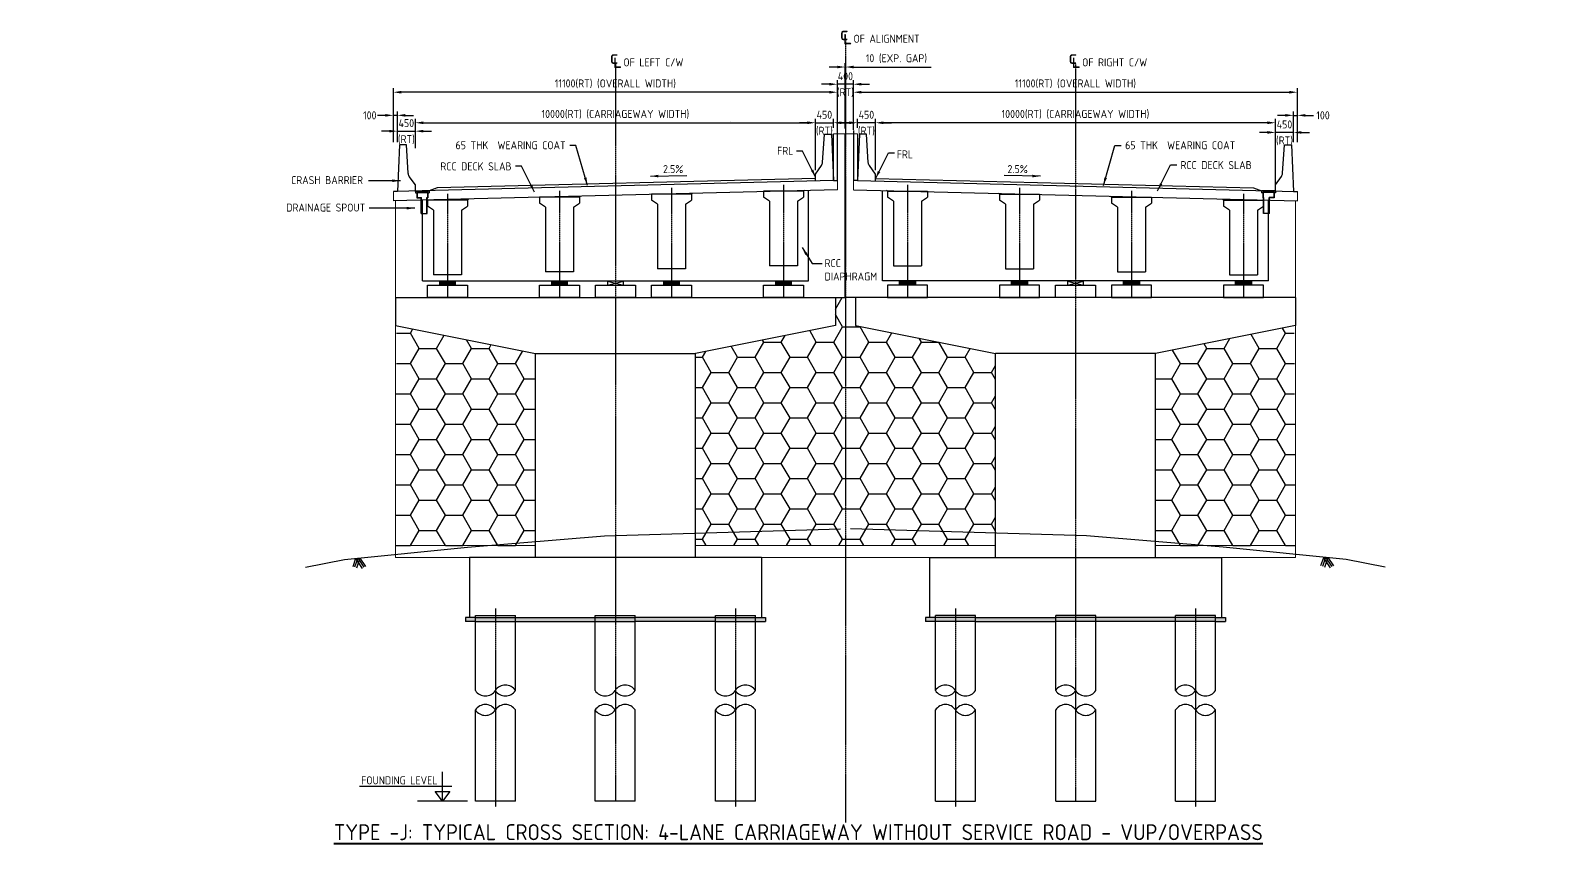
# Model space of a CAD drawing. Header units: millimetres. Extents: x 207528 to 778454, y -364692 to 101323.
# Drawn here: x 509714 to 547955, y -113046 to -92738 of the extents above; entities that cross this region are included whole.
import ezdxf

# ---------------------------------------------------------------- set-up
doc = ezdxf.new("R2010")
doc.units = ezdxf.units.MM
doc.linetypes.add('CENTER', pattern=[2, 1.25, -0.25, 0.25, -0.25])
doc.linetypes.add('DASHED', pattern=[19.05, 12.7, -6.35])
for name, color, linetype in [('CEN', 181, 'CENTER'), ('Dim', 253, 'Continuous'), ('Dimension', 253, 'Continuous'), ('hatch', 253, 'Continuous'), ('LVL', 3, 'Continuous'), ('Misc', 1, 'Continuous'), ('Structure Dashed', 7, 'DASHED'), ('Structure Main', 3, 'Continuous'), ('Structure Outer', 7, 'Continuous')]:
    doc.layers.add(name, color=color, linetype=linetype)
for name, color, linetype, lineweight in [('STRUCTURAL', 7, 'Continuous', 0), ('Structure', 7, 'Continuous', 30), ('Text large', 7, 'Continuous', 40), ('Text small', 1, 'Continuous', 20)]:
    doc.layers.add(name, color=color, linetype=linetype, lineweight=lineweight)
doc.styles.add('isocp 100', font='isocp.shx', dxfattribs={"height": 200})
doc.dimstyles.new('NH30A_100', dxfattribs={"dimscale": 100, "dimtxt": 2, "dimasz": 2, "dimexe": 1, "dimexo": 1, "dimgap": 1, "dimtad": 1, "dimdec": 0, "dimdsep": 46, "dimtxsty": 'isocp 100', "dimcen": 0.5, "dimclrd": 47, "dimclre": 47, "dimclrt": 1, "dimadec": 0, "dimazin": 0, "dimtfac": 1, "dimtdec": 0, "dimtmove": 0, "dimatfit": 3, "dimfxl": 1, "dimtolj": 1, "dimtzin": 0, "dimarcsym": 0})
pattern_1 = [(0, (517457.4, -105605.13), (656.25, 378.886), [437.5, -875]), (120, (517457.4, -105605.13), (-656.25, 378.886), [437.5, -875]), (60, (517457.4, -105605.13), (1e-06, 757.772), [-875, 437.5])]
pattern_2 = [(130, (649434.79, -194416.87), (-143.45204, -12.55043), [15, -165]), (185, (649434.79, -194416.87), (27.75027, 150.43843), [12, -132]), (79.5486, (649422.84, -194417.92), (-115.70188, 137.88791), [12.74804, -140.22842]), (133.8158, (649434.8, -194376.87), (-213.4482, -33.1038), [22.5, -247.5]), (83.3644, (649417, -194379.63), (-186.93254, 194.82357), [19.12206, -210.3426]), (188.8158, (649434.8, -194376.87), (-186.9324, 194.82372), [18, -198]), (159, (649414.79, -194386.87), (-119.38141, -80.52378), [15, -165]), (214, (649414.79, -194386.87), (-48.66307, 145.03001), [12, -132]), (108.5486, (649404.84, -194393.58), (-168.04453, 64.5061), [12.74804, -140.22842]), (142.5, (649434.79, -194416.87), (-2.431971, 66.57877), [0, -130.4, 0, -134, 0, -132.5]), (172.5, (649434.79, -194416.87), (-52.613907, 78.882342), [0, -76.4, 0, -127.4, 0, -50.5]), (212.5, (649479.39, -194416.87), (-106.764487, -4.510974), [0, -50, 0, -156, 0, -207]), (222.5, (649499.39, -194416.87), (-116.637234, 20.020996), [0, -65, 0, -103.6, 0, -147])]

# ---------------------------------------------------------------- blocks, each defined once
blk = doc.blocks.new('*D779')
at = {"layer": 'Defpoints', "color": 0, "transparency": 16777216}
for p in [(518782, -94277), (529882, -95284), (518782, -95627)]:
    blk.add_point(p, dxfattribs=at)
at = {"layer": 'Text small', "color": 47, "lineweight": -2, "transparency": 16777216}
for p, q in [((518782, -95527), (518782, -94177)), ((529682, -94277), (518982, -94277)), ((529882, -95184), (529882, -94177))]:
    blk.add_line(p, q, dxfattribs=at)
at = {"layer": 'Text small', "color": 47, "transparency": 16777216}
for points in [[(518982, -94244), (518982, -94311), (518782, -94277)], [(529682, -94244), (529682, -94311), (529882, -94277)]]:
    blk.add_solid(points, dxfattribs=at)
at = {"layer": 'Text small', "color": 1, "transparency": 16777216, "insert": (524332, -94067), "char_height": 200, "attachment_point": 5, "style": 'isocp 100'}
blk.add_mtext('\\A1;11100(RT) (OVERALL WIDTH)', dxfattribs=at)
blk = doc.blocks.new('*D780')
at = {"layer": 'Defpoints', "color": 0, "transparency": 16777216}
for p in [(519332, -95250), (518882, -95627), (519332, -95779)]:
    blk.add_point(p, dxfattribs=at)
at = {"layer": 'Text small', "color": 47, "lineweight": -2, "transparency": 16777216}
for p, q in [((518882, -95527), (518882, -95150)), ((519332, -95679), (519332, -95150)), ((518682, -95250), (518482, -95250)), ((518882, -95250), (519332, -95250)), ((519532, -95250), (519732, -95250))]:
    blk.add_line(p, q, dxfattribs=at)
at = {"layer": 'Text small', "color": 47, "transparency": 16777216}
for points in [[(518682, -95217), (518682, -95284), (518882, -95250)], [(519532, -95217), (519532, -95284), (519332, -95250)]]:
    blk.add_solid(points, dxfattribs=at)
at = {"layer": 'Text small', "color": 1, "transparency": 16777216, "char_height": 200, "attachment_point": 5, "style": 'isocp 100'}
for s, insert in [('\\A1;450', (519107, -95050)), ('\\A1;(RT)', (519107, -95460))]:
    blk.add_mtext(s, dxfattribs=dict(at, insert=insert))
blk = doc.blocks.new('*D781')
at = {"layer": 'Defpoints', "color": 0, "transparency": 16777216}
for p in [(529333, -95040), (519332, -95779), (529333, -96323)]:
    blk.add_point(p, dxfattribs=at)
at = {"layer": 'Text small', "color": 47, "lineweight": -2, "transparency": 16777216}
for p, q in [((519332, -95679), (519332, -94940)), ((519532, -95040), (529133, -95040)), ((529333, -96223), (529333, -94940))]:
    blk.add_line(p, q, dxfattribs=at)
at = {"layer": 'Text small', "color": 47, "transparency": 16777216}
for points in [[(519532, -95007), (519532, -95074), (519332, -95040)], [(529133, -95007), (529133, -95074), (529333, -95040)]]:
    blk.add_solid(points, dxfattribs=at)
at = {"layer": 'Text small', "color": 1, "transparency": 16777216, "insert": (524332, -94830), "char_height": 200, "attachment_point": 5, "style": 'isocp 100'}
blk.add_mtext('\\A1;10000(RT) (CARRIAGEWAY WIDTH)', dxfattribs=at)
blk = doc.blocks.new('*D782')
at = {"layer": 'Defpoints', "color": 0, "transparency": 16777216}
for p in [(529782, -95040), (529782, -95268), (529333, -96298)]:
    blk.add_point(p, dxfattribs=at)
at = {"layer": 'Text small', "color": 47, "lineweight": -2, "transparency": 16777216}
for p, q in [((529133, -95040), (528933, -95040)), ((529333, -96198), (529333, -94940)), ((529333, -95040), (529782, -95040)), ((529782, -95168), (529782, -94940)), ((529982, -95040), (530182, -95040))]:
    blk.add_line(p, q, dxfattribs=at)
at = {"layer": 'Text small', "color": 47, "transparency": 16777216}
for points in [[(529133, -95007), (529133, -95074), (529333, -95040)], [(529982, -95007), (529982, -95074), (529782, -95040)]]:
    blk.add_solid(points, dxfattribs=at)
at = {"layer": 'Text small', "color": 1, "transparency": 16777216, "char_height": 200, "attachment_point": 5, "style": 'isocp 100'}
for s, insert in [('\\A1;450', (529557, -94840)), ('\\A1;(RT)', (529557, -95250))]:
    blk.add_mtext(s, dxfattribs=dict(at, insert=insert))
blk = doc.blocks.new('HFHGHFGH')
at = {"color": 1}
for p, q in [((151681, 917410), (152030, 917410)), ((151715, 917410), (151715, 917396)), ((151723, 917410), (151723, 917242)), ((151754, 917410), (151754, 917376)), ((151770, 917410), (151770, 917376)), ((151801, 917410), (151801, 917376)), ((151817, 917410), (151817, 917376)), ((151847, 917410), (151847, 917376)), ((151863, 917410), (151863, 917376)), ((151894, 917410), (151894, 917376)), ((151910, 917410), (151910, 917376)), ((151941, 917410), (151941, 917376)), ((151957, 917410), (151957, 917376)), ((151987, 917410), (151987, 917242)), ((152030, 917410), (152030, 917359)), ((151681, 917396), (151681, 917359)), ((151681, 917396), (151715, 917396)), ((151681, 917359), (151715, 917359)), ((151715, 917359), (151715, 917234)), ((151715, 917234), (151829, 917234)), ((151723, 917367), (151987, 917367)), ((151723, 917242), (151810, 917242)), ((151754, 917376), (151770, 917376)), ((151801, 917376), (151817, 917376)), ((151810, 917242), (151837, 917242)), ((151829, 916840), (151829, 917234)), ((151837, 916840), (151837, 917242)), ((151847, 917376), (151863, 917376)), ((151894, 917376), (151910, 917376)), ((151941, 917376), (151957, 917376)), ((151970, 916840), (151970, 917242)), ((151970, 917242), (151987, 917242)), ((151978, 917234), (151995, 917234)), ((151978, 916840), (151978, 917234)), ((151995, 917359), (151995, 917234)), ((151995, 917359), (152030, 917359)), ((151829, 916840), (151978, 916840))]:
    blk.add_line(p, q, dxfattribs=at)
blk = doc.blocks.new('*D775')
at = {"layer": 'Defpoints', "color": 0, "transparency": 16777216}
for p in [(529882, -94077), (529882, -95318), (530282, -95318)]:
    blk.add_point(p, dxfattribs=at)
at = {"layer": 'Text small', "color": 47, "lineweight": -2, "transparency": 16777216}
for p, q in [((529882, -95218), (529882, -93977)), ((530282, -95218), (530282, -93977)), ((529682, -94077), (529482, -94077)), ((530282, -94077), (529882, -94077)), ((530482, -94077), (530682, -94077))]:
    blk.add_line(p, q, dxfattribs=at)
at = {"layer": 'Text small', "color": 47, "transparency": 16777216}
for points in [[(529682, -94044), (529682, -94111), (529882, -94077)], [(530482, -94044), (530482, -94111), (530282, -94077)]]:
    blk.add_solid(points, dxfattribs=at)
at = {"layer": 'Text small', "color": 1, "transparency": 16777216, "char_height": 200, "attachment_point": 5, "style": 'isocp 100'}
for s, insert in [('\\A1;400', (530082, -93877)), ('\\A1;(RT)', (530082, -94287))]:
    blk.add_mtext(s, dxfattribs=dict(at, insert=insert))
blk = doc.blocks.new('*D776')
at = {"layer": 'Defpoints', "color": 0, "transparency": 16777216}
for p in [(530087, -93648), (530077, -95284), (530087, -95284)]:
    blk.add_point(p, dxfattribs=at)
at = {"layer": 'Dim', "color": 47, "lineweight": -2, "transparency": 16777216}
for p, q in [((529877, -93648), (529677, -93648)), ((530077, -95184), (530077, -93548)), ((530077, -93648), (530087, -93648)), ((530087, -95184), (530087, -93548)), ((530287, -93648), (532227, -93648))]:
    blk.add_line(p, q, dxfattribs=at)
at = {"layer": 'Dim', "color": 47, "transparency": 16777216}
for points in [[(529877, -93614), (529877, -93681), (530077, -93648)], [(530287, -93614), (530287, -93681), (530087, -93648)]]:
    blk.add_solid(points, dxfattribs=at)
at = {"layer": 'Dim', "color": 1, "transparency": 16777216, "insert": (531357, -93438), "char_height": 200, "width": 159266.94, "attachment_point": 5, "style": 'isocp 100'}
blk.add_mtext('\\A1;10 (EXP. GAP)', dxfattribs=at)
blk = doc.blocks.new('GRD')
at = {"layer": 'Structure'}
for p, q in [((112852, 216703), (111852, 216703)), ((111852, 216703), (111852, 216553)), ((112002, 216453), (111852, 216553)), ((112002, 216453), (112002, 214838)), ((112702, 216453), (112852, 216553)), ((112702, 216453), (112702, 214838)), ((112852, 216703), (112878, 216729)), ((112852, 216703), (112852, 216553)), ((112702, 214838), (112002, 214838))]:
    blk.add_line(p, q, dxfattribs=at)
blk = doc.blocks.new('*D777')
at = {"layer": 'Defpoints', "color": 0, "transparency": 16777216}
for p in [(541382, -94277), (530282, -95284), (541382, -95627)]:
    blk.add_point(p, dxfattribs=at)
at = {"layer": 'Text small', "color": 47, "lineweight": -2, "transparency": 16777216}
for p, q in [((530282, -95184), (530282, -94177)), ((530482, -94277), (541182, -94277)), ((541382, -95527), (541382, -94177))]:
    blk.add_line(p, q, dxfattribs=at)
at = {"layer": 'Text small', "color": 47, "transparency": 16777216}
for points in [[(530482, -94244), (530482, -94311), (530282, -94277)], [(541182, -94244), (541182, -94311), (541382, -94277)]]:
    blk.add_solid(points, dxfattribs=at)
at = {"layer": 'Text small', "color": 1, "transparency": 16777216, "insert": (535832, -94067), "char_height": 200, "attachment_point": 5, "style": 'isocp 100'}
blk.add_mtext('\\A1;11100(RT) (OVERALL WIDTH)', dxfattribs=at)
blk = doc.blocks.new('*D778')
at = {"layer": 'Defpoints', "color": 0, "transparency": 16777216}
for p in [(530832, -95040), (530832, -96323), (540833, -96717)]:
    blk.add_point(p, dxfattribs=at)
at = {"layer": 'Text small', "color": 47, "lineweight": -2, "transparency": 16777216}
for p, q in [((530832, -96223), (530832, -94940)), ((540633, -95040), (531032, -95040)), ((540833, -96617), (540833, -94940))]:
    blk.add_line(p, q, dxfattribs=at)
at = {"layer": 'Text small', "color": 47, "transparency": 16777216}
for points in [[(531032, -95007), (531032, -95074), (530832, -95040)], [(540633, -95007), (540633, -95074), (540833, -95040)]]:
    blk.add_solid(points, dxfattribs=at)
at = {"layer": 'Text small', "color": 1, "transparency": 16777216, "insert": (535832, -94830), "char_height": 200, "attachment_point": 5, "style": 'isocp 100'}
blk.add_mtext('\\A1;10000(RT) (CARRIAGEWAY WIDTH)', dxfattribs=at)
blk = doc.blocks.new('*D774')
at = {"layer": 'Defpoints', "color": 0, "transparency": 16777216}
for p in [(518782, -94855), (518782, -95595), (518882, -95595)]:
    blk.add_point(p, dxfattribs=at)
at = {"layer": 'Text small', "color": 47, "lineweight": -2, "transparency": 16777216}
for p, q in [((518782, -95495), (518782, -94755)), ((518882, -95495), (518882, -94755)), ((518582, -94855), (518382, -94855)), ((518882, -94855), (518782, -94855)), ((519082, -94855), (519282, -94855))]:
    blk.add_line(p, q, dxfattribs=at)
at = {"layer": 'Text small', "color": 47, "transparency": 16777216}
for points in [[(518582, -94822), (518582, -94888), (518782, -94855)], [(519082, -94822), (519082, -94888), (518882, -94855)]]:
    blk.add_solid(points, dxfattribs=at)
at = {"layer": 'Text small', "color": 1, "transparency": 16777216, "insert": (517907, -94855), "char_height": 200, "attachment_point": 5, "style": 'isocp 100'}
blk.add_mtext('\\A1;     100', dxfattribs=at)
blk = doc.blocks.new('*D771')
at = {"layer": 'Defpoints', "color": 0, "transparency": 16777216}
for p in [(530382, -95040), (530382, -95268), (530832, -96298)]:
    blk.add_point(p, dxfattribs=at)
at = {"layer": 'Text small', "color": 47, "lineweight": -2, "transparency": 16777216}
for p, q in [((530182, -95040), (529982, -95040)), ((530382, -95168), (530382, -94940)), ((530832, -95040), (530382, -95040)), ((530832, -96198), (530832, -94940)), ((531032, -95040), (531232, -95040))]:
    blk.add_line(p, q, dxfattribs=at)
at = {"layer": 'Text small', "color": 47, "transparency": 16777216}
for points in [[(530182, -95007), (530182, -95074), (530382, -95040)], [(531032, -95007), (531032, -95074), (530832, -95040)]]:
    blk.add_solid(points, dxfattribs=at)
at = {"layer": 'Text small', "color": 1, "transparency": 16777216, "char_height": 200, "attachment_point": 5, "style": 'isocp 100'}
for s, insert in [('\\A1;450', (530607, -94840)), ('\\A1;(RT)', (530607, -95250))]:
    blk.add_mtext(s, dxfattribs=dict(at, insert=insert))
blk = doc.blocks.new('*D772')
at = {"layer": 'Defpoints', "color": 0, "transparency": 16777216}
for p in [(540833, -95282), (540833, -95779), (541283, -95627)]:
    blk.add_point(p, dxfattribs=at)
at = {"layer": 'Text small', "color": 47, "lineweight": -2, "transparency": 16777216}
for p, q in [((540833, -95679), (540833, -95182)), ((541283, -95527), (541283, -95182)), ((540633, -95282), (540433, -95282)), ((541283, -95282), (540833, -95282)), ((541483, -95282), (541683, -95282))]:
    blk.add_line(p, q, dxfattribs=at)
at = {"layer": 'Text small', "color": 47, "transparency": 16777216}
for points in [[(540633, -95248), (540633, -95315), (540833, -95282)], [(541483, -95248), (541483, -95315), (541283, -95282)]]:
    blk.add_solid(points, dxfattribs=at)
at = {"layer": 'Text small', "color": 1, "transparency": 16777216, "char_height": 200, "attachment_point": 5, "style": 'isocp 100'}
for s, insert in [('\\A1;450', (541058, -95082)), ('\\A1;(RT)', (541058, -95492))]:
    blk.add_mtext(s, dxfattribs=dict(at, insert=insert))
blk = doc.blocks.new('*D773')
at = {"layer": 'Defpoints', "color": 0, "transparency": 16777216}
for p in [(541382, -94855), (541283, -95595), (541382, -95595)]:
    blk.add_point(p, dxfattribs=at)
at = {"layer": 'Text small', "color": 47, "lineweight": -2, "transparency": 16777216}
for p, q in [((541283, -95495), (541283, -94755)), ((541382, -95495), (541382, -94755)), ((541083, -94855), (540883, -94855)), ((541283, -94855), (541382, -94855)), ((541582, -94855), (541782, -94855))]:
    blk.add_line(p, q, dxfattribs=at)
at = {"layer": 'Text small', "color": 47, "transparency": 16777216}
for points in [[(541083, -94822), (541083, -94888), (541283, -94855)], [(541582, -94822), (541582, -94888), (541382, -94855)]]:
    blk.add_solid(points, dxfattribs=at)
at = {"layer": 'Text small', "color": 1, "transparency": 16777216, "insert": (541736, -94855), "char_height": 200, "attachment_point": 5, "style": 'isocp 100'}
blk.add_mtext('\\A1;     100', dxfattribs=at)

msp = doc.modelspace()

# ---------------------------------------------------------------- hatches: boundary and pattern name
at = {"layer": 'Dim'}
h = msp.add_hatch(dxfattribs=at)
h.set_pattern_fill('AR-CONC', color=256, scale=20, style=0)
h.set_pattern_definition(pattern_2)
h.paths.add_polyline_path([(527832.4, -107405.1), (527982.4, -107405.1), (528082.4, -107405.1), (528082.4, -107505.1), (527832.4, -107505.1)])
h.paths.add_polyline_path([(527332.4, -107405.1), (527832.4, -107405.1), (527832.4, -107505.1), (527332.4, -107505.1)])
h.paths.add_polyline_path([(526832.4, -107405.1), (527332.4, -107405.1), (527332.4, -107505.1), (526832.4, -107505.1)])
h.paths.add_polyline_path([(524825, -107405.1), (526832.4, -107405.1), (526832.4, -107505.1), (524825, -107505.1)])
h.paths.add_polyline_path([(524332.4, -107405.1), (524825, -107405.1), (524825, -107505.1), (524332.4, -107505.1)])
h.paths.add_polyline_path([(523825, -107405.1), (524332.4, -107405.1), (524332.4, -107505.1), (523825, -107505.1)])
h.paths.add_polyline_path([(521832.4, -107405.1), (523825, -107405.1), (523825, -107505.1), (521832.4, -107505.1)])
h.paths.add_polyline_path([(521332.4, -107405.1), (521832.4, -107405.1), (521832.4, -107505.1), (521332.4, -107505.1)])
h.paths.add_polyline_path([(520832.4, -107405.1), (521332.4, -107405.1), (521332.4, -107505.1), (520832.4, -107505.1)])
h.paths.add_polyline_path([(520582.4, -107405.1), (520832.4, -107405.1), (520832.4, -107505.1), (520582.4, -107505.1)])
h = msp.add_hatch(dxfattribs=at)
h.set_pattern_fill('AR-CONC', color=256, scale=20, style=0)
h.set_pattern_definition(pattern_2)
h.paths.add_polyline_path([(532332.4, -107405.1), (532182.4, -107405.1), (532082.4, -107405.1), (532082.4, -107505.1), (532332.4, -107505.1)])
h.paths.add_polyline_path([(532832.4, -107405.1), (532332.4, -107405.1), (532332.4, -107505.1), (532832.4, -107505.1)])
h.paths.add_polyline_path([(533332.4, -107405.1), (532832.4, -107405.1), (532832.4, -107505.1), (533332.4, -107505.1)])
h.paths.add_polyline_path([(535339.9, -107405.1), (533332.4, -107405.1), (533332.4, -107505.1), (535339.9, -107505.1)])
h.paths.add_polyline_path([(535832.4, -107405.1), (535339.9, -107405.1), (535339.9, -107505.1), (535832.4, -107505.1)])
h.paths.add_polyline_path([(536339.9, -107405.1), (535832.4, -107405.1), (535832.4, -107505.1), (536339.9, -107505.1)])
h.paths.add_polyline_path([(538332.4, -107405.1), (536339.9, -107405.1), (536339.9, -107505.1), (538332.4, -107505.1)])
h.paths.add_polyline_path([(538832.4, -107405.1), (538332.4, -107405.1), (538332.4, -107505.1), (538832.4, -107505.1)])
h.paths.add_polyline_path([(539332.4, -107405.1), (538832.4, -107405.1), (538832.4, -107505.1), (539332.4, -107505.1)])
h.paths.add_polyline_path([(539582.4, -107405.1), (539332.4, -107405.1), (539332.4, -107505.1), (539582.4, -107505.1)])
at = {"layer": 'hatch'}
for points in [[(520332.4, -99000.1), (519932.4, -99000.1), (519932.4, -99100.1), (520332.4, -99100.1)], [(523132.4, -99000.1), (522732.4, -99000.1), (522732.4, -99100.1), (523132.4, -99100.1)], [(525932.4, -99000.1), (525532.4, -99000.1), (525532.4, -99100.1), (525932.4, -99100.1)], [(528732.4, -99000.1), (528332.4, -99000.1), (528332.4, -99100.1), (528732.4, -99100.1)], [(531432.4, -99000.1), (531832.4, -99000.1), (531832.4, -99100.1), (531432.4, -99100.1)], [(534232.4, -99000.1), (534632.4, -99000.1), (534632.4, -99100.1), (534232.4, -99100.1)], [(537032.4, -99000.1), (537432.4, -99000.1), (537432.4, -99100.1), (537032.4, -99100.1)], [(539832.4, -99000.1), (540232.4, -99000.1), (540232.4, -99100.1), (539832.4, -99100.1)]]:
    msp.add_hatch(color=256, dxfattribs=at).paths.add_polyline_path(points)
at = {"layer": 'hatch', "true_color": 0x636466}
h = msp.add_hatch(dxfattribs=at)
h.set_pattern_fill('HONEY', color=251, scale=3500)
h.set_pattern_definition([(0, (416480.02, -313455.6), (656.25, 378.8861), [437.5, -875]), (120, (416480.02, -313455.6), (-656.25, 378.8861), [437.5, -875]), (60, (416480.02, -313455.6), (1e-13, 757.7722), [-875, 437.5])])
h.paths.add_polyline_path([(530082.4, -99405.1), (529832.4, -99405.1), (529832.4, -100105.1), (526332.4, -100805.1), (526332.4, -105605.1), (530082.4, -105605.1)])
h.paths.add_polyline_path([(533832.4, -100805.1), (530332.4, -100105.1), (530332.4, -99405.1), (530082.4, -99405.1), (530082.4, -105605.1), (533832.4, -105605.1)])
h = msp.add_hatch(dxfattribs=at)
h.set_pattern_fill('HONEY', color=251, scale=3500)
h.set_pattern_definition(pattern_1)
h.paths.add_polyline_path([(519965.4, -103641.8), (521765.4, -103641.8)], flags=16)
h.paths.add_polyline_path([(518866.1, -100111.9), (518832.4, -105605.1), (522332.4, -105605.1), (522332.4, -100805.1)])
h = msp.add_hatch(dxfattribs=at)
h.set_pattern_fill('HONEY', color=251, scale=3500)
h.set_pattern_definition(pattern_1)
h.paths.add_polyline_path([(540199.4, -103641.8), (538399.4, -103641.8)], flags=16)
h.paths.add_polyline_path([(541298.8, -100111.9), (541332.4, -105605.1), (537832.4, -105605.1), (537832.4, -100805.1)])

# ---------------------------------------------------------------- linework, layer by layer
for p, q in [((529157.4, -98993.6), (529157.4, -96732)), ((531007.4, -98993.6), (531007.4, -96732)), ((519507.4, -98993.6), (519507.4, -96973.3)), ((540657.4, -98993.6), (540657.4, -96973.3)), ((520635.3, -111987), (519388.7, -111987))]:
    msp.add_line(p, q)
for points in [[(519507.4, -98993.6), (529157.4, -98993.6)], [(540657.4, -98993.6), (531007.4, -98993.6)]]:
    msp.add_lwpolyline(points)
at = {"layer": 'CEN', "color": 1, "linetype": 'CENTER', "ltscale": 5}
for p, q in [((530082.4, -92995.2), (530082.4, -112526.1)), ((524332.4, -93580.2), (524332.4, -111987)), ((535832.4, -93571.7), (535832.4, -111987))]:
    msp.add_line(p, q, dxfattribs=at)
at = {"layer": 'CEN', "linetype": 'CENTER', "ltscale": 5}
for p, q in [((522932.4, -96742.6), (522932.4, -99405.1)), ((525732.4, -96667.6), (525732.4, -99405.1)), ((528532.4, -96592.6), (528532.4, -99405.1)), ((531632.4, -96592.6), (531632.4, -99405.1)), ((534432.4, -96667.6), (534432.4, -99405.1)), ((537232.4, -96742.6), (537232.4, -99405.1)), ((520132.4, -96817.6), (520132.4, -99405.1)), ((540032.4, -96817.6), (540032.4, -99405.1)), ((521332.4, -107178.6), (521332.4, -112130.9)), ((527332.4, -107178.6), (527332.4, -112130.9)), ((532832.4, -107178.6), (532832.4, -112130.9)), ((538832.4, -107178.6), (538832.4, -112130.9))]:
    msp.add_line(p, q, dxfattribs=at)
at = {"layer": 'Dim'}
for p, q in [((529882.4, -96486.3), (529882.4, -95143)), ((530282.4, -95230.4), (530282.4, -96486.3))]:
    msp.add_line(p, q, dxfattribs=at)
for points in [[(517890.7, -105920.3), (517815, -106148.2)], [(517945.6, -105922.1), (517862.2, -106173.3)], [(517890.7, -105920.3), (518044.2, -106148.3)], [(517945.6, -105922.1), (518085.3, -106129.7)], [(542030.2, -105908.8), (541962.3, -106113.4)], [(542085.4, -105901.2), (542009.7, -106129.1)], [(542030.2, -105908.8), (542197.4, -106157.1)], [(542140.3, -105903), (542056.9, -106154.2)], [(542085.4, -105901.2), (542238.9, -106129.2)], [(542140.3, -105903), (542280, -106110.6)], [(517835.5, -105927.9), (517767.6, -106132.5)], [(517835.5, -105927.9), (518002.7, -106176.2)]]:
    msp.add_lwpolyline(points, dxfattribs=at)
at = {"layer": 'Dimension', "linetype": 'Continuous', "ltscale": 10, "flags": 128}
for points in [[(516588.3, -106145.9), (517563.8, -105953.4), (520639.9, -105641.8), (524057, -105358.8), (529958.3, -105184.4)], [(543576.5, -106145.9), (542601, -105953.4), (539524.9, -105641.8), (536107.8, -105358.8), (530206.6, -105184.4)]]:
    msp.add_lwpolyline(points, dxfattribs=at)
at = {"layer": 'LVL', "linetype": 'Continuous', "ltscale": 100}
for p, q in [((520012, -111987), (520012, -111256.7)), ((520245.5, -111620.9), (517938.3, -111620.9))]:
    msp.add_line(p, q, dxfattribs=at)
msp.add_lwpolyline([(520012, -111987), (519828.8, -111753.7), (520195.2, -111753.7)], close=True, dxfattribs=at)
msp.add_solid([(520195.2, -111753.7), (520012, -111987), (519828.8, -111753.7), (520195.2, -111753.7)], dxfattribs=at)
at = {"layer": 'Misc'}
for centre, start, end in [((521082.4, -109064.4), 212.94616, 327.05384), ((521582.4, -109388.4), 32.94616, 147.05384), ((521582.4, -109064.4), 212.94616, 327.05384), ((524075, -109064.4), 212.94616, 327.05384), ((524575, -109388.4), 32.94616, 147.05384), ((524575, -109064.4), 212.94616, 327.05384), ((527082.4, -109064.4), 212.94616, 327.05384), ((527582.4, -109388.4), 32.94616, 147.05384), ((527582.4, -109064.4), 212.94616, 327.05384), ((532582.4, -109388.4), 32.94616, 147.05384), ((532582.4, -109064.4), 212.94616, 327.05384), ((533082.4, -109064.4), 212.94616, 327.05384), ((535589.9, -109388.4), 32.94616, 147.05384), ((535589.9, -109064.4), 212.94616, 327.05384), ((536089.9, -109064.4), 212.94616, 327.05384), ((538582.4, -109388.4), 32.94616, 147.05384), ((538582.4, -109064.4), 212.94616, 327.05384), ((539082.4, -109064.4), 212.94616, 327.05384), ((521082.4, -109874.8), 32.94616, 147.05384), ((521082.4, -109550.8), 212.94616, 327.05384), ((521582.4, -109874.8), 32.94616, 147.05384), ((524075, -109874.8), 32.94616, 147.05384), ((524075, -109550.8), 212.94616, 327.05384), ((524575, -109874.8), 32.94616, 147.05384), ((527082.4, -109874.8), 32.94616, 147.05384), ((527082.4, -109550.8), 212.94616, 327.05384), ((527582.4, -109874.8), 32.94616, 147.05384), ((532582.4, -109874.8), 32.94616, 147.05384), ((533082.4, -109874.8), 32.94616, 147.05384), ((533082.4, -109550.8), 212.94616, 327.05384), ((535589.9, -109874.8), 32.94616, 147.05384), ((536089.9, -109874.8), 32.94616, 147.05384), ((536089.9, -109550.8), 212.94616, 327.05384), ((538582.4, -109874.8), 32.94616, 147.05384), ((539082.4, -109874.8), 32.94616, 147.05384), ((539082.4, -109550.8), 212.94616, 327.05384)]:
    msp.add_arc(centre, 297.9, start, end, dxfattribs=at)
at = {"layer": 'STRUCTURAL'}
for p, q in [((529882.4, -96486.3), (529882.4, -96715.1)), ((530282.4, -96486.3), (530282.4, -96715.1)), ((518782.4, -96760.1), (518782.4, -96991.4)), ((518832.4, -96990.1), (518836.5, -105905.1)), ((541332.4, -96988.9), (541332.4, -105905.1)), ((541382.4, -96760.1), (541382.4, -96990.1)), ((518832.4, -105605.1), (522332.4, -105605.1)), ((518832.4, -105905.1), (522332.4, -105905.1)), ((530082.4, -105605.1), (526332.4, -105605.1)), ((526332.4, -105905.1), (530082.4, -105905.1)), ((530082.4, -105605.1), (533832.4, -105605.1)), ((533832.4, -105905.1), (530082.4, -105905.1)), ((541332.4, -105605.1), (537832.4, -105605.1)), ((541332.4, -105905.1), (537832.4, -105905.1))]:
    msp.add_line(p, q, dxfattribs=at)
at = {"layer": 'Structure'}
for p, q in [((527207.4, -95008.3), (527212.4, -95008.3)), ((527212.4, -95008.3), (527207.4, -95008.3)), ((529882.4, -96713.9), (518782.4, -96991.4)), ((529782.4, -96486.3), (518832.4, -96760.1)), ((529332.5, -96432.5), (519881.4, -96668.8)), ((530282.4, -96713.9), (541382.4, -96990.1)), ((530382.4, -96486.3), (541332.4, -96760.1)), ((530832.3, -96432.5), (540283.4, -96668.8)), ((524132.4, -99000.1), (524532.4, -99100.1)), ((524132.4, -99100.1), (524532.4, -99000.1)), ((535632.4, -99000.1), (536032.4, -99100.1)), ((535632.4, -99100.1), (536032.4, -99000.1)), ((518832.4, -99405.1), (529832.4, -99405.1)), ((541332.4, -99405.1), (530332.4, -99405.1))]:
    msp.add_line(p, q, dxfattribs=at)
for points in [[(519332, -96760.1), (519332, -96595.1), (519181, -96379.3, -0.1368849), (519154.3, -96303.3), (519107, -95595.1), (518932, -95595.1), (518882, -96760.1), (518782, -96760.1)], [(529332.4, -96486.3), (529332.4, -96321.3), (529483.4, -96105.6, 0.1368849), (529510.2, -96029.6), (529557.4, -95321.3), (529732.4, -95321.3), (529782.4, -96486.3), (529882.4, -96486.3)], [(530832.4, -96486.3), (530832.4, -96321.3), (530681.4, -96105.6, -0.1368849), (530654.6, -96029.6), (530607.4, -95321.3), (530432.4, -95321.3), (530382.4, -96486.3), (530282.4, -96486.3)], [(540832.8, -96760.1), (540832.8, -96595.1), (540983.8, -96379.3, 0.1368849), (541010.6, -96303.3), (541057.8, -95595.1), (541232.8, -95595.1), (541282.8, -96760.1), (541382.8, -96760.1)]]:
    msp.add_lwpolyline(points, format="xyb", dxfattribs=at)
for points in [[(520332.4, -99000.1), (519932.4, -99000.1), (519932.4, -99100.1), (520332.4, -99100.1)], [(523132.4, -99000.1), (522732.4, -99000.1), (522732.4, -99100.1), (523132.4, -99100.1)], [(524532.4, -99000.1), (524132.4, -99000.1), (524132.4, -99100.1), (524532.4, -99100.1)], [(525932.4, -99000.1), (525532.4, -99000.1), (525532.4, -99100.1), (525932.4, -99100.1)], [(528732.4, -99000.1), (528332.4, -99000.1), (528332.4, -99100.1), (528732.4, -99100.1)], [(531432.4, -99000.1), (531832.4, -99000.1), (531832.4, -99100.1), (531432.4, -99100.1)], [(534232.4, -99000.1), (534632.4, -99000.1), (534632.4, -99100.1), (534232.4, -99100.1)], [(536032.4, -99000.1), (535632.4, -99000.1), (535632.4, -99100.1), (536032.4, -99100.1)], [(537032.4, -99000.1), (537432.4, -99000.1), (537432.4, -99100.1), (537032.4, -99100.1)], [(539832.4, -99000.1), (540232.4, -99000.1), (540232.4, -99100.1), (539832.4, -99100.1)], [(520632.4, -99405.1), (519632.4, -99405.1), (519632.4, -99100.1), (520632.4, -99100.1)], [(523432.4, -99405.1), (522432.4, -99405.1), (522432.4, -99100.1), (523432.4, -99100.1)], [(524832.4, -99405.1), (523832.4, -99405.1), (523832.4, -99100.1), (524832.4, -99100.1)], [(526232.4, -99405.1), (525232.4, -99405.1), (525232.4, -99100.1), (526232.4, -99100.1)], [(529032.4, -99405.1), (528032.4, -99405.1), (528032.4, -99100.1), (529032.4, -99100.1)], [(531132.4, -99405.1), (532132.4, -99405.1), (532132.4, -99100.1), (531132.4, -99100.1)], [(533932.4, -99405.1), (534932.4, -99405.1), (534932.4, -99100.1), (533932.4, -99100.1)], [(536332.4, -99405.1), (535332.4, -99405.1), (535332.4, -99100.1), (536332.4, -99100.1)], [(536732.4, -99405.1), (537732.4, -99405.1), (537732.4, -99100.1), (536732.4, -99100.1)], [(539532.4, -99405.1), (540532.4, -99405.1), (540532.4, -99100.1), (539532.4, -99100.1)]]:
    msp.add_lwpolyline(points, close=True, dxfattribs=at)
at = {"layer": 'Structure Dashed'}
for p, q in [((520832.4, -107405.1), (521832.4, -107405.1)), ((523825, -107405.1), (524825, -107405.1)), ((526832.4, -107405.1), (527832.4, -107405.1)), ((533332.4, -107405.1), (532332.4, -107405.1)), ((536339.9, -107405.1), (535339.9, -107405.1)), ((539332.4, -107405.1), (538332.4, -107405.1)), ((520832.4, -107505.1), (521832.4, -107505.1)), ((523825, -107505.1), (524825, -107505.1)), ((526832.4, -107505.1), (527832.4, -107505.1)), ((533332.4, -107505.1), (532332.4, -107505.1)), ((536339.9, -107505.1), (535339.9, -107505.1)), ((539332.4, -107505.1), (538332.4, -107505.1))]:
    msp.add_line(p, q, dxfattribs=at)
at = {"layer": 'Structure Main'}
for p, q in [((529782.4, -96486.3), (529782.4, -95317.9)), ((530077.4, -99405.1), (530077.4, -95317.9)), ((530087.4, -99405.1), (530087.4, -95317.9)), ((530382.4, -95317.9), (530382.4, -96486.3)), ((518832.4, -99405.1), (529832.4, -99405.1)), ((518832.4, -99405.1), (518832.4, -100105.1)), ((529832.4, -99405.1), (529832.4, -100105.1)), ((529832.4, -99405.1), (530077.4, -99405.1)), ((530332.4, -99405.1), (530087.4, -99405.1)), ((541332.4, -99405.1), (530332.4, -99405.1)), ((530332.4, -99405.1), (530332.4, -100105.1)), ((541332.4, -99405.1), (541332.4, -100105.1)), ((518832.4, -100105.1), (522332.4, -100805.1)), ((529832.4, -100105.1), (526332.4, -100805.1)), ((530332.4, -100105.1), (533832.4, -100805.1)), ((541332.4, -100105.1), (537832.4, -100805.1)), ((522332.4, -100805.1), (526332.4, -100805.1)), ((522332.4, -105905.1), (522332.4, -100805.1)), ((526332.4, -105905.1), (526332.4, -100805.1)), ((537832.4, -100805.1), (533832.4, -100805.1)), ((533832.4, -105905.1), (533832.4, -100805.1)), ((537832.4, -105905.1), (537832.4, -100805.1)), ((527982.4, -105905.1), (520682.4, -105905.1)), ((520682.4, -105905.1), (520682.4, -107405.1)), ((527982.4, -105905.1), (527982.4, -107405.1)), ((532182.4, -105905.1), (539482.4, -105905.1)), ((532182.4, -105905.1), (532182.4, -107405.1)), ((539482.4, -105905.1), (539482.4, -107405.1)), ((520832.4, -107405.1), (520582.4, -107405.1)), ((520582.4, -107405.1), (520582.4, -107505.1)), ((520832.4, -107405.1), (520682.4, -107405.1)), ((520832.4, -109226.4), (520832.4, -107355.1)), ((520832.4, -107355.1), (521832.4, -107355.1)), ((521832.4, -109226.4), (521832.4, -107355.1)), ((521832.4, -107405.1), (523825, -107405.1)), ((521832.4, -107405.1), (523825, -107405.1)), ((523825, -109226.4), (523825, -107355.1)), ((523825, -107355.1), (524825, -107355.1)), ((524825, -109226.4), (524825, -107355.1)), ((526832.4, -107405.1), (524825, -107405.1)), ((526832.4, -107405.1), (524825, -107405.1)), ((526832.4, -109226.4), (526832.4, -107355.1)), ((526832.4, -107355.1), (527832.4, -107355.1)), ((527832.4, -109226.4), (527832.4, -107355.1)), ((527832.4, -107405.1), (528082.4, -107405.1)), ((527832.4, -107405.1), (527982.4, -107405.1)), ((528082.4, -107405.1), (528082.4, -107505.1)), ((532332.4, -107405.1), (532082.4, -107405.1)), ((532082.4, -107405.1), (532082.4, -107505.1)), ((532332.4, -107405.1), (532182.4, -107405.1)), ((532332.4, -109226.4), (532332.4, -107355.1)), ((533332.4, -107355.1), (532332.4, -107355.1)), ((533332.4, -109226.4), (533332.4, -107355.1)), ((533332.4, -107405.1), (535339.9, -107405.1)), ((533332.4, -107405.1), (535339.9, -107405.1)), ((535339.9, -109226.4), (535339.9, -107355.1)), ((536339.9, -107355.1), (535339.9, -107355.1)), ((536339.9, -109226.4), (536339.9, -107355.1)), ((538332.4, -107405.1), (536339.9, -107405.1)), ((538332.4, -107405.1), (536339.9, -107405.1)), ((538332.4, -109226.4), (538332.4, -107355.1)), ((539332.4, -107355.1), (538332.4, -107355.1)), ((539332.4, -109226.4), (539332.4, -107355.1)), ((539332.4, -107405.1), (539582.4, -107405.1)), ((539332.4, -107405.1), (539482.4, -107405.1)), ((539582.4, -107405.1), (539582.4, -107505.1)), ((520832.4, -107505.1), (520582.4, -107505.1)), ((521832.4, -107505.1), (523825, -107505.1)), ((526832.4, -107505.1), (524825, -107505.1)), ((527832.4, -107505.1), (528082.4, -107505.1)), ((532332.4, -107505.1), (532082.4, -107505.1)), ((533332.4, -107505.1), (535339.9, -107505.1)), ((538332.4, -107505.1), (536339.9, -107505.1)), ((539332.4, -107505.1), (539582.4, -107505.1)), ((520832.4, -111987), (520832.4, -109712.8)), ((521832.4, -111987), (521832.4, -109712.8)), ((523825, -111987), (523825, -109712.8)), ((524825, -111987), (524825, -109712.8)), ((526832.4, -111987), (526832.4, -109712.8)), ((527832.4, -111987), (527832.4, -109712.8)), ((532332.4, -111987), (532332.4, -109712.8)), ((533332.4, -111987), (533332.4, -109712.8)), ((535339.9, -111987), (535339.9, -109712.8)), ((536339.9, -111987), (536339.9, -109712.8)), ((538332.4, -111987), (538332.4, -109712.8)), ((539332.4, -111987), (539332.4, -109712.8)), ((521832.4, -111987), (520832.4, -111987)), ((524825, -111987), (523825, -111987)), ((527832.4, -111987), (526832.4, -111987)), ((532332.4, -111987), (533332.4, -111987)), ((535339.9, -111987), (536339.9, -111987)), ((538332.4, -111987), (539332.4, -111987))]:
    msp.add_line(p, q, dxfattribs=at)
at = {"layer": 'Structure Outer'}
for p, q in [((519881.4, -96668.8), (519681.4, -96738.8)), ((540283.4, -96668.8), (540483.4, -96738.8))]:
    msp.add_line(p, q, dxfattribs=at)
at = {"layer": 'Text small'}
for p, q in [((529782.4, -95317.9), (530077.4, -95317.9)), ((530382.4, -95317.9), (530087.4, -95317.9))]:
    msp.add_line(p, q, dxfattribs=at)

# ---------------------------------------------------------------- block references
at = {"layer": 'Dim'}
for name, p in [('HFHGHFGH', (367651.4, -1014148.5)), ('GRD', (416180, -313455.6)), ('GRD', (407780, -313680.6)), ('GRD', (410580, -313605.6)), ('GRD', (413380, -313530.6))]:
    msp.add_blockref(name, p, dxfattribs=at)
at = {"layer": 'Dim', "xscale": -1}
for name, p in [('GRD', (643984.8, -313455.6)), ('HFHGHFGH', (692513.4, -1014148.5)), ('GRD', (646784.8, -313530.6)), ('GRD', (649584.8, -313605.6)), ('GRD', (652384.8, -313680.6))]:
    msp.add_blockref(name, p, dxfattribs=at)

# ---------------------------------------------------------------- texts
at = {"layer": 'Text large', "insert": (528905.8, -112766.5), "char_height": 400, "width": 27635.335, "attachment_point": 5, "style": 'isocp 100'}
msp.add_mtext('{\\LTYPE -J: TYPICAL CROSS SECTION: 4-LANE CARRIAGEWAY WITHOUT SERVICE ROAD - VUP/OVERPASS}', dxfattribs=at)
at = {"layer": 'Text small', "char_height": 200, "style": 'isocp 100'}
for s, insert, width, attachment_point in [('{\\H2x;\\C1;℄\\H0.5x; }OF ALIGNMENT', (529942.7, -92641.2), 5400.783, 1), ('{\\H2x;\\C1;℄\\H0.5x; }OF LEFT C/W', (524190.9, -93230.9), 5400.783, 1), ('{\\H2x;\\C1;℄\\H0.5x; }OF RIGHT C/W', (537626.8, -93230.9), 5400.783, 3), ('65 THK  WEARING COAT', (520335.7, -95502.2), 3117.532, 1), ('65 THK  WEARING COAT', (539829.1, -95502.2), 3117.532, 3), ('FRL ', (528375.1, -95641.2), 2336.362, 1), ('FRL ', (531772.6, -95730.2), 2336.362, 3), ('RCC DECK SLAB', (519956.1, -96029.4), 2336.362, 1), ('2.5%', (526031, -96098.1), 2336.362, 3), ('2.5%', (534133.8, -96098.1), 2336.362, 1), ('RCC DECK SLAB', (540240.2, -95997.6), 2336.362, 3), ('CRASH BARRIER', (516226.7, -96374), 2336.362, 1), ('DRAINAGE SPOUT', (518081.2, -97058.9), 2336.362, 3), ('\\pxql;RCC\\PDIAPHRAGM', (529562.1, -98448.6), 2336.362, 1), ('FOUNDING LEVEL\\P ', (517979.2, -111371), 2168.394, 1)]:
    msp.add_mtext(s, dxfattribs=dict(at, insert=insert, width=width, attachment_point=attachment_point))

# ---------------------------------------------------------------- dimensions: what is measured, and where the dimension line sits
at = {"layer": 'Dim'}
dim = msp.add_linear_dim(base=(530087.4, -93647.6), p1=(530077.4, -95283.5), p2=(530087.4, -95283.5), text='<> (EXP. GAP)', dimstyle='NH30A_100', dxfattribs=at)
dim.commit()
dim.dimension.update_dxf_attribs({"geometry": '*D776', "text_midpoint": (531357.4, -93437.6)})
at = {"layer": 'Text small'}
for base, p1, p2, text, picture, middle in [((518782.4, -94277.3), (529882.4, -95283.5), (518782.4, -95627.3), '<>(RT) (OVERALL WIDTH)', '*D779', (524332.4, -94067.3)), ((529332.5, -95040.2), (519332.3, -95778.6), (529332.5, -96323.3), '<>(RT) (CARRIAGEWAY WIDTH)', '*D781', (524332.4, -94830.2))]:
    dim = msp.add_linear_dim(base=base, p1=p1, p2=p2, text=text, dimstyle='NH30A_100', dxfattribs=at)
    dim.commit()
    dim.dimension.update_dxf_attribs({"geometry": picture, "text_midpoint": middle})
for base, p1, p2, text, picture, middle in [((541382.4, -94277.3), (530282.4, -95283.5), (541382.4, -95627.3), '<>(RT) (OVERALL WIDTH)', '*D777', (535832.4, -94067.3)), ((530832.3, -95040.2), (540832.5, -96716.9), (530832.3, -96323.3), '<>(RT) (CARRIAGEWAY WIDTH)', '*D778', (535832.4, -94830.2))]:
    dim = msp.add_linear_dim(base=base, p1=p1, p2=p2, angle=180, text=text, dimstyle='NH30A_100', dxfattribs=at)
    dim.commit()
    dim.dimension.update_dxf_attribs({"geometry": picture, "text_midpoint": middle})
for base, p1, p2, text, picture, middle in [((529882.4, -94077.3), (530282.4, -95317.9), (529882.4, -95317.9), '<>\\X(RT)', '*D775', (530082.4, -94077.3)), ((529782.4, -95040.2), (529332.5, -96298.2), (529782.4, -95267.5), '450\\X(RT)', '*D782', (529557.5, -95040.2)), ((519332.3, -95250.2), (518882.3, -95627.3), (519332.3, -95778.6), '450\\X(RT)', '*D780', (519107.3, -95250.2))]:
    dim = msp.add_linear_dim(base=base, p1=p1, p2=p2, text=text, dimstyle='NH30A_100', dxfattribs=at)
    dim.commit()
    dim.dimension.update_dxf_attribs({"geometry": picture, "text_midpoint": middle, "dimtype": 160})
for base, p1, p2, angle, picture, middle in [((518782.4, -94855), (518882.3, -95595.1), (518782.4, -95595.1), 180, '*D774', (517907.3, -94855)), ((541382.4, -94855), (541282.5, -95595.1), (541382.4, -95595.1), 360, '*D773', (541736, -94855))]:
    dim = msp.add_linear_dim(base=base, p1=p1, p2=p2, angle=angle, text='     <>', dimstyle='NH30A_100', override={"dimtmove": 2}, dxfattribs=at)
    dim.commit()
    dim.dimension.update_dxf_attribs({"geometry": picture, "text_midpoint": middle, "dimtype": 161})
for base, p1, p2, picture, middle in [((530382.4, -95040.2), (530832.3, -96298.2), (530382.4, -95267.5), '*D771', (530607.3, -95040.2)), ((540832.5, -95281.6), (541282.5, -95627.3), (540832.5, -95778.6), '*D772', (541057.5, -95281.6))]:
    dim = msp.add_linear_dim(base=base, p1=p1, p2=p2, angle=180, text='450\\X(RT)', dimstyle='NH30A_100', dxfattribs=at)
    dim.commit()
    dim.dimension.update_dxf_attribs({"geometry": picture, "text_midpoint": middle, "dimtype": 160})

# ---------------------------------------------------------------- leaders
at = {"layer": 'Dim'}
for points in [[(523634.2, -96607), (523343.6, -95608.4), (523192.8, -95608.4)], [(529338.8, -96401.6), (529011, -95754.1), (528860.2, -95754.1)], [(530833.3, -96437.5), (531161.1, -95790), (531311.9, -95790)], [(536530.6, -96607), (536821.2, -95608.4), (536972, -95608.4)], [(522311.5, -96773.6), (521983.7, -96126.1), (521832.9, -96126.1)], [(525209.4, -96376.6), (526114.8, -96354.9)], [(534955.4, -96376.6), (534050, -96354.9)], [(537884.8, -96741.7), (538212.6, -96094.2), (538363.4, -96094.2)], [(519318.3, -97174.1), (518175.2, -97174.1)], [(529000.5, -98159.2), (529253.8, -98555), (529499.9, -98555)]]:
    msp.add_leader(points, dimstyle='NH30A_100', dxfattribs=at)
msp.add_leader([(518960, -96488.9), (518160.1, -96488.9)], dimstyle='NH30A_100', override={"dimgap": 1, "dimtad": 0}, dxfattribs=at)

doc.saveas('drawing.dxf')
